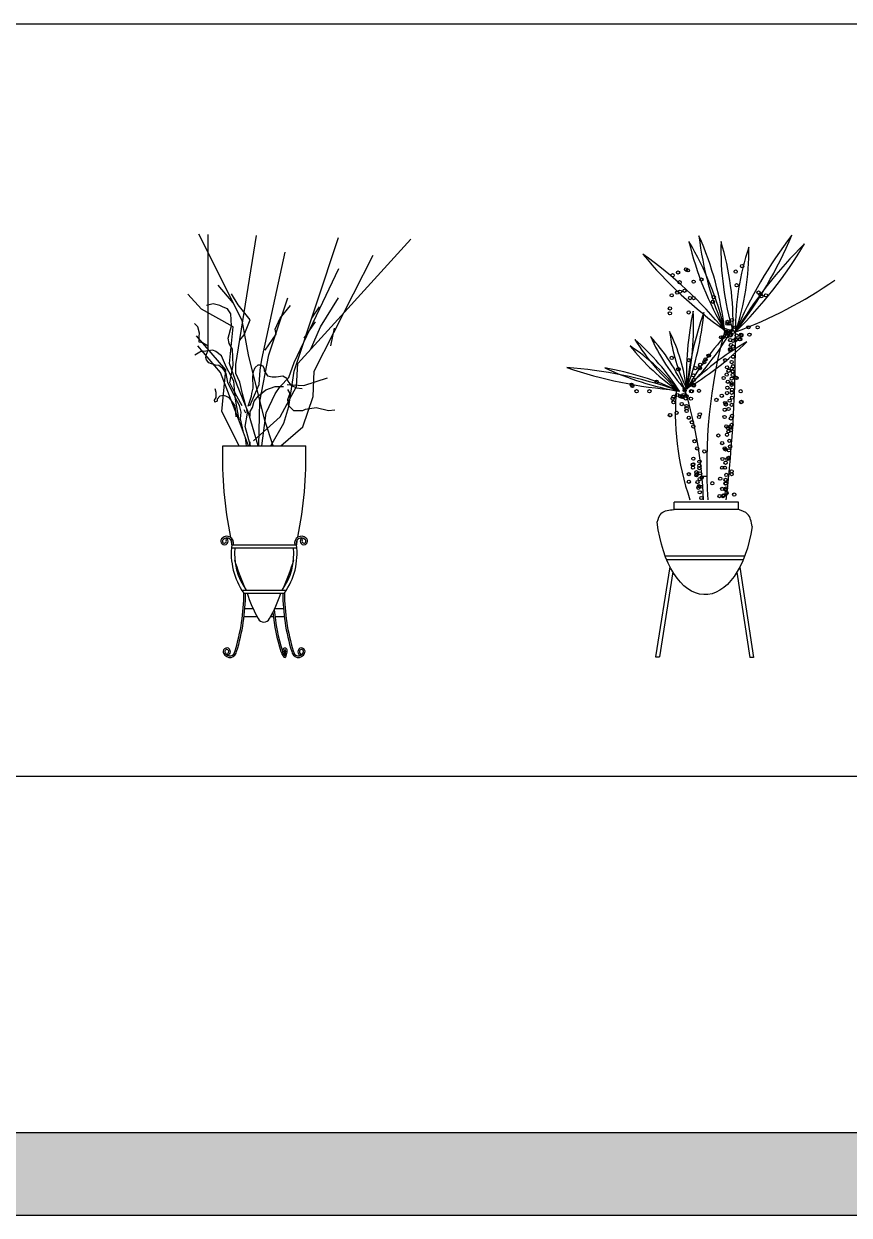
# Model space of a CAD drawing. Header units: millimetres. Extents: x 12377 to 30673, y 89761 to 101952.
# Drawn here: x 24415 to 26350, y 89761 to 92554 of the extents above; entities that cross this region are included whole.
import ezdxf

# ---------------------------------------------------------------- set-up
doc = ezdxf.new("R2010")
doc.units = ezdxf.units.MM
doc.layers.add('www.cad-blocks.net', color=7, linetype='Continuous')

# ---------------------------------------------------------------- blocks, each defined once
blk = doc.blocks.new('A$C07EB2BD6')
for p, q in [((68.1, 421.7), (14, 529.9)), ((25.5, 384.6), (25.5, 529.6)), ((60.2, 366.9), (86, 528.2)), ((133.1, 358.4), (188.9, 525.7)), ((137.9, 367.9), (279.4, 523.5)), ((92.8, 373.2), (122.1, 507.2)), ((158.5, 358.4), (232.4, 503.7)), ((133.1, 369.4), (189.2, 486.9)), ((57, 443.9), (38, 466)), ((17.4, 435.9), (0, 454.9)), ((63.3, 441.5), (54.9, 455.2)), ((101.4, 378.9), (125.2, 450.2)), ((166.4, 413.8), (188.6, 450.2)), ((57, 413.8), (17.4, 435.9)), ((31.7, 442.6), (23.3, 440.5)), ((40.2, 440.5), (31.7, 442.6)), ((44.4, 438.4), (40.2, 440.5)), ((49.6, 436.3), (44.4, 438.4)), ((53.9, 430), (49.6, 436.3)), ((78.1, 422.6), (63.3, 441.5)), ((115.9, 424.7), (128.6, 440.5)), ((155.3, 424.9), (164.8, 439.1)), ((12.7, 413.7), (8.5, 418)), ((54.9, 415.3), (53.9, 430)), ((76.1, 378.9), (68.1, 421.7)), ((70.7, 403.7), (78.1, 422.6)), ((109.6, 411), (115.9, 424.7)), ((145.8, 399.5), (160, 420.1)), ((14.9, 405.9), (12.7, 413.7)), ((14.2, 401.6), (14.9, 405.9)), ((50.7, 399.5), (54.9, 415.3)), ((52.3, 367.9), (57, 413.8)), ((65.4, 397.4), (70.7, 403.7)), ((97, 384.8), (110.7, 404.7)), ((110.7, 404.7), (109.6, 411)), ((153.7, 385.3), (166.4, 413.8)), ((179.1, 390), (183.8, 412.2)), ((47.5, 359.9), (11.1, 402.7)), ((41.2, 356.8), (12.7, 390)), ((14.2, 399.5), (14.2, 401.6)), ((14.2, 394.5), (14.2, 399.5)), ((18.4, 393.8), (14.2, 394.5)), ((25.5, 389.6), (18.4, 393.8)), ((51.7, 393.2), (50.7, 399.5)), ((56, 385.8), (51.7, 393.2)), ((64.4, 393.2), (65.4, 397.4)), ((15, 382), (8.7, 378.4)), ((15.9, 382.9), (15, 382)), ((19.6, 382.9), (15.9, 382.9)), ((31.4, 384.7), (19.6, 382.9)), ((22.7, 375.3), (23.4, 379.6)), ((23.4, 372.5), (22.7, 375.3)), ((23.4, 379.6), (25.5, 384.6)), ((35, 382.9), (31.4, 384.7)), ((42.3, 377.5), (35, 382.9)), ((48.6, 362.9), (42.3, 377.5)), ((57, 365.8), (56, 385.8)), ((96.7, 296.6), (76.1, 378.9)), ((90.3, 320.4), (101.4, 378.9)), ((90.7, 359.5), (92.8, 373.2)), ((26.2, 368.9), (23.4, 372.5)), ((29.8, 367.5), (26.2, 368.9)), ((34.8, 366.1), (29.8, 367.5)), ((39, 365.4), (34.8, 366.1)), ((44, 361.8), (39, 365.4)), ((42.8, 307.7), (47.5, 359.9)), ((45.4, 359.7), (44, 361.8)), ((48.3, 355.4), (45.4, 359.7)), ((57.7, 345.7), (48.6, 362.9)), ((61.8, 340.9), (52.3, 367.9)), ((52.8, 343.7), (57, 365.8)), ((60.2, 355.3), (60.2, 366.9)), ((81.4, 351.3), (82.4, 358.1)), ((82.4, 358.1), (84.4, 363)), ((84.4, 363), (88.3, 366.4)), ((88.3, 366.4), (90.7, 366.4)), ((89.6, 341.6), (90.7, 359.5)), ((90.7, 366.4), (94.1, 364.9)), ((94.1, 364.9), (95.6, 361.5)), ((95.6, 361.5), (95.6, 358.6)), ((95.6, 358.6), (100, 352.7)), ((126.8, 350.4), (133.1, 369.4)), ((126.8, 314), (133.1, 358.4)), ((136.3, 339.4), (137.9, 367.9)), ((156.9, 326.7), (158.5, 358.4)), ((63.4, 298.2), (41.2, 356.8)), ((50.4, 344.1), (48.3, 355.4)), ((54, 336.3), (50.4, 344.1)), ((57, 335.3), (52.8, 343.7)), ((59.5, 325.7), (57.7, 345.7)), ((65.4, 344.8), (60.2, 355.3)), ((68.6, 330.1), (65.4, 344.8)), ((81.4, 346.4), (81.4, 351.3)), ((81.9, 343), (81.4, 346.4)), ((100, 352.7), (105.9, 351.3)), ((105.9, 351.3), (108.3, 351.3)), ((108.3, 351.3), (110.7, 351.3)), ((110.7, 351.3), (119, 352.7)), ((115.7, 339.4), (126.8, 350.4)), ((119, 352.7), (123.9, 349.8)), ((123.9, 349.8), (125.4, 345.9)), ((125.4, 345.9), (129.3, 341)), ((145.4, 340.6), (174.9, 350)), ((35.4, 331.7), (34.4, 336.4)), ((35.4, 325.4), (35.4, 331.7)), ((58.2, 328.4), (54, 336.3)), ((68, 314.8), (57, 335.3)), ((62.5, 319.9), (58.2, 328.4)), ((76.1, 306.1), (61.8, 340.9)), ((72.6, 314.8), (68.6, 330.1)), ((77.7, 314.8), (89.6, 341.6)), ((80, 326.9), (80.4, 330.3)), ((80.4, 330.3), (81.9, 337.1)), ((81.9, 337.1), (81.9, 343)), ((88.4, 327.6), (97.9, 334.9)), ((97.9, 334.9), (109.6, 339.2)), ((98.2, 306.1), (109.3, 329.9)), ((109.3, 329.9), (115.7, 339.4)), ((109.6, 339.2), (119.8, 339.2)), ((115.7, 301.4), (136.3, 339.4)), ((124.4, 341.6), (145.4, 340.6)), ((124.9, 335.6), (127.9, 330.5)), ((127.9, 330.5), (124.9, 322.4)), ((129.3, 341), (136.1, 337.6)), ((136.1, 337.6), (143.5, 336.6)), ((33.3, 322.2), (35.4, 325.4)), ((33.8, 319.6), (33.3, 322.2)), ((37, 320.7), (33.8, 319.6)), ((40.1, 327), (37, 323.3)), ((37, 323.3), (37, 320.7)), ((44.9, 328), (40.1, 327)), ((45.9, 327.5), (44.9, 328)), ((47.5, 327), (45.9, 327.5)), ((51.2, 325.4), (47.5, 327)), ((52.8, 324.3), (51.2, 325.4)), ((56.4, 319.1), (52.8, 324.3)), ((59.1, 315.4), (56.4, 319.1)), ((59.6, 312.2), (59.1, 315.4)), ((61.3, 313.9), (59.5, 325.7)), ((65, 294.9), (61.3, 313.9)), ((64.6, 315.6), (62.5, 319.9)), ((66.8, 307.1), (64.6, 315.6)), ((75.6, 314.7), (79, 324.4)), ((79, 324.4), (80, 326.9)), ((81.1, 312.9), (83.3, 321)), ((83.3, 321), (88.4, 327.6)), ((88.9, 264.7), (90.3, 320.4)), ((120.4, 293.4), (126.8, 314)), ((124.9, 322.4), (125.7, 315.9)), ((125.7, 315.9), (132.3, 309.3)), ((144.2, 288.7), (156.9, 326.7)), ((64.3, 264.7), (42.8, 307.7)), ((60.6, 301.2), (59.6, 312.2)), ((66.1, 298.6), (66.8, 307.1)), ((69.6, 283.7), (66.1, 298.6)), ((72.8, 305.9), (70.6, 310)), ((71.7, 289), (74.9, 305.9)), ((74.9, 305.9), (73.8, 310)), ((88.1, 264.7), (76.1, 306.1)), ((78.2, 307.8), (81.1, 312.9)), ((78.2, 307.1), (78.2, 307.8)), ((78.2, 302), (78.2, 307.1)), ((82.4, 271.3), (115.7, 301.4)), ((92.9, 264.7), (98.2, 306.1)), ((132.3, 309.3), (144, 309.3)), ((144, 309.3), (147.6, 310.7)), ((147.6, 310.7), (160.8, 312.9)), ((160.8, 312.9), (176.1, 309.3)), ((176.1, 309.3), (184.2, 310)), ((76.1, 264.9), (63.4, 298.2)), ((72.2, 274.9), (65, 294.9)), ((78.4, 264.7), (71.7, 289)), ((106.9, 264.7), (96.7, 296.6)), ((104.2, 264.7), (120.4, 293.4)), ((116.6, 264.7), (144.2, 288.7)), ((73.4, 264.7), (72.2, 274.9)), ((77.8, 264.7), (78.1, 270.1)), ((43.6, 264.7), (147.8, 264.7)), ((54.8, 137.3), (136.6, 137.3)), ((55.1, 141), (136.3, 141)), ((68.4, 84.3), (122.9, 84.3)), ((70.2, 80.6), (121.2, 80.6)), ((71.5, 61.4), (81.7, 61.4)), ((109.1, 61.4), (119.9, 61.4)), ((70.5, 51.2), (86.7, 51.2)), ((104, 51.2), (107.1, 51.2)), ((109.2, 51.2), (120.9, 51.2))]:
    blk.add_line(p, q)
for centre, radius, start, end in [((557, 251.8), 513.6, 178.5631, 191.3948), ((-356.7, 251.1), 504.7, 348.4921, 1.5501), ((45.9, 145.6), 4.57, 121.5132, 23.2684), ((49, 143.2), 8.46, 345.2503, 134.0136), ((49, 143.2), 6.41, 340.3702, 134.0136), ((142.3, 143.2), 8.46, 45.9864, 194.7497), ((142.3, 143.2), 6.41, 45.9864, 199.6298), ((145.5, 145.6), 4.57, 156.7316, 58.4868), ((45.9, 145.6), 2.52, 121.5132, 23.2684), ((49, 147.5), 1.13, 358.677, 227.8599), ((976.3, 299.9), 934.9, 189.4006, 189.7842), ((976.3, 299.9), 934.9, 189.4006, 189.7842), ((141.2, 130.4), 86.8, 172.9808, 215.0301), ((137.6, 129.8), 79, 174.5026, 215.1424), ((53.8, 129.8), 79, 324.8576, 5.4974), ((50.1, 130.4), 86.8, 324.9699, 7.0192), ((-785, 299.9), 934.9, 350.2158, 350.5994), ((142.4, 147.5), 1.13, 312.1401, 181.323), ((145.5, 145.6), 2.52, 156.7316, 58.4868), ((413.2, 234.9), 372.2, 197.6611, 203.2481), ((-221.8, 234.9), 372.2, 336.7519, 342.3389), ((-171.4, 80.2), 241.6, 342.6212, 0.0918), ((-171.4, 80.2), 243.7, 342.6212, 0.0911), ((255.5, 140.1), 190.8, 198.1629, 208.6309), ((-60, 139.7), 186.3, 330.7337, 341.5172), ((362.8, 80.2), 243.7, 179.9089, 197.3788), ((362.8, 80.2), 243.7, 179.0339, 179.042), ((362.8, 80.2), 241.6, 179.9082, 197.3788), ((349.1, 80.2), 241.6, 184.8705, 197.3788), ((95.3, 52.4), 8.19, 207.3826, 332.0067), ((349.1, 80.2), 243.7, 185.6662, 197.3788), ((48.9, 7.3), 4.57, 314.1266, 215.8818), ((52.8, 8.4), 8.46, 203.3814, 357.0248), ((48.9, 7.3), 2.52, 314.1266, 215.8818), ((52.8, 8.4), 6.41, 203.3814, 357.0248), ((51, 4.4), 1.13, 109.5351, 338.718), ((138.9, 14.7), 23.5, 198.1314, 216.384), ((131.1, 10.1), 12.8, 189.2974, 219.554), ((128.7, 7.7), 9.72, 163.2288, 194.9651), ((121.7, 8.8), 2.87, 350.4177, 144.5844), ((120.4, 4.9), 0.961, 232.1101, 53.2602), ((121.5, 2), 1.99, 215.7485, 345.3439), ((125.6, 7.1), 4.84, 154.2613, 197.9137), ((121.8, 8.8), 0.737, 22.2766, 147.6306), ((121.4, 2.3), 0.376, 238.8232, 299.8938), ((111.1, 6.9), 11.6, 334.869, 11.1554), ((96.3, 9.2), 28.2, 344.0402, 358.2282), ((138.6, 8.4), 8.46, 182.9752, 336.6186), ((138.6, 8.4), 6.41, 182.9752, 336.6186), ((142.4, 7.3), 4.57, 324.1182, 225.8734), ((140.3, 4.4), 1.13, 201.282, 70.4649), ((142.4, 7.3), 2.52, 324.1182, 225.8734)]:
    blk.add_arc(centre, radius, start, end)
blk = doc.blocks.new('A$C1FEA0232')
for p, q in [((547.3, 706.7), (528.3, 706.7)), ((419.5, 577.5), (419.5, 607)), ((671.2, 607), (419.5, 607)), ((671.2, 577.5), (671.2, 607)), ((671.2, 577.5), (419.5, 577.5)), ((695.2, 395.3), (385, 395.3)), ((689.4, 380.9), (390.8, 380.9)), ((403.4, 354.3), (347.4, 1.7)), ((414.7, 333.8), (362, 1.7)), ((665, 332.7), (714.8, 0.1)), ((676.5, 353.1), (729.4, 0)), ((347.4, 1.7), (362, 1.7)), ((729.4, 0), (714.8, 0.1))]:
    blk.add_line(p, q)
for centre in [(413.7, 1493), (435.1, 1503.7), (465.9, 1515.6), (473, 1512), (660.2, 1507.3), (685.2, 1528.7), (440.9, 1465.6), (495.9, 1468), (526.6, 1476.3), (663.8, 1453.7), (410.1, 1414.4), (431.5, 1425.2), (442.3, 1428.7), (460.1, 1432.3), (481.6, 1403.7), (495.9, 1403.7), (574.5, 1407.3), (749.5, 1425.2), (756.7, 1418), (760.3, 1410.9), (778.1, 1414.4), (403, 1363.3), (403, 1344.1), (476.6, 1347.7), (570.9, 1389.4), (606.6, 1310.9), (628.1, 1310.9), (628.1, 1303.7), (635.2, 1303.7), (645.9, 1318), (620.9, 1278.7), (624.5, 1271.6), (624.5, 1264.5), (626.4, 1254.4), (631.6, 1275.2), (638.8, 1257.3), (642.3, 1260.9), (649.5, 1271.6), (660.2, 1289.5), (663.8, 1257.3), (681.7, 1260.9), (681.7, 1257.3), (710.2, 1289.5), (713.8, 1260.9), (746, 1289.5), (603, 1250.2), (610.2, 1250.2), (638.8, 1239.5), (638.8, 1203.8), (641.3, 1220.3), (650.1, 1236.6), (650.1, 1214.4), (660.2, 1243), (660.2, 1239.5), (674.5, 1243), (678.1, 1243), (410.4, 1170), (477, 1161.1), (542.1, 1164.1), (553.9, 1178.9), (555.4, 1178.9), (619, 1161.1), (638.8, 1200.2), (641.3, 1201.1), (650.1, 1174.5), (435.5, 1125.6), (437, 1125.6), (502.1, 1130.1), (519.9, 1131.6), (519.9, 1130.1), (521.4, 1143.4), (537.6, 1153.7), (626.4, 1133), (632.4, 1119.7), (644.2, 1153.7), (644.2, 1128.6), (648.7, 1116.8), (650.1, 1137.5), (253.5, 1065), (351.2, 1076.8), (494.7, 1102), (496.2, 1084.2), (496.2, 1065), (613.1, 1091.6), (625, 1104.9), (629.4, 1076.8), (644.2, 1088.7), (644.2, 1070.9), (644.2, 1065), (648.7, 1103.5), (659, 1093.1), (663.5, 1091.6), (256.4, 1060.6), (272.7, 1039.9), (323, 1039.9), (417.2, 1018.1), (431.5, 1025.2), (442.9, 1020.6), (449.4, 1018.1), (453, 1018.1), (456.2, 1025.1), (460.7, 1048.7), (460.7, 1042.8), (468.1, 1020.6), (485.8, 1039.9), (488.7, 1039.5), (496.2, 1062), (516.9, 1041.3), (605.7, 1022.1), (626.4, 1032.5), (627.9, 1053.2), (644.2, 1033.9), (645.7, 1045.8), (679.7, 1039.9), (413.7, 1010.9), (417.2, 996.7), (449.4, 989.5), (465.1, 1011.7), (468.1, 982.2), (468.1, 973.3), (485.1, 1010.9), (585, 1005.8), (619, 994), (622, 988.1), (636.8, 1002.9), (644.2, 986.6), (645.7, 1014.7), (681.2, 997), (682.7, 998.4), (403, 946.7), (404.4, 946.7), (429.6, 955.5), (468.1, 962.9), (477, 936.3), (516.9, 939.3), (519.9, 949.6), (616.6, 939.3), (617.6, 967.4), (632.4, 970.3), (641.3, 933.4), (645.7, 943.7), (488.8, 918.6), (494.7, 902.3), (623.5, 902.3), (629.4, 896.4), (632.4, 883.1), (638.3, 900.8), (641.3, 887.5), (644.2, 908.2), (499.2, 844.6), (592.4, 866.8), (607.2, 837.2), (626.4, 869.7), (635.3, 846.1), (509.5, 816.5), (537.6, 804.7), (617.6, 816.5), (620.5, 812.1), (633.8, 809.1), (638.3, 823.9), (491.8, 752.9), (493.2, 741.1), (494.7, 776.6), (494.7, 754.4), (518.4, 764.7), (518.4, 748.5), (518.4, 739.6), (607.2, 741.1), (608.7, 775.1), (617.6, 741.1), (620.5, 760.3), (627.9, 775.1), (632.4, 779.5), (477, 715.9), (506.6, 723.3), (506.6, 711.5), (508, 715.9), (519.9, 696.7), (521.4, 718.9), (527.3, 702.6), (599.8, 698.2), (620.5, 693.7), (623.5, 713), (644.2, 726.5), (644.2, 715.9), (477, 686.3), (511, 684.9), (514, 662.7), (516.9, 668.6), (522.8, 667.1), (568.7, 680.4), (607.2, 658.2), (620.5, 678.9), (620.5, 655.3), (622, 680.4), (622, 659.7), (519.9, 644.9), (525.8, 622.7), (596.8, 630.1), (610.2, 630.1), (613.1, 633.1), (625, 642), (654.6, 636)]:
    blk.add_circle(centre, 6.28)
for centre, radius, start, end in [((1799.8, 1799.5), 1292.5, 186.7973, 203.8111), ((-666, 1124.7), 1292.5, 6.7973, 23.8111), ((2214.5, 618.5), 1686.6, 142.3226, 157.2132), ((-675.4, 2302.6), 1686.6, 322.3226, 337.2132), ((1679.3, 1907.3), 1234.6, 193.2545, 210.6635), ((-584.3, 994.6), 1234.6, 13.2545, 30.6635), ((1709.5, 1593.9), 1107.1, 178.4247, 196.8111), ((-456.9, 1304.1), 1107.1, 358.4247, 16.8111), ((1650.5, 1285.8), 991.1, 161.3811, 180.816), ((-521.9, 2475.4), 1686.6, 314.4625, 329.3532), ((2110.5, 411.9), 1686.6, 134.4625, 149.3532), ((-279.7, 1588.1), 991.1, 341.3811, 0.816), ((1596.2, 2651.2), 1686.6, 219.6344, 234.5251), ((-681.5, 201.8), 1686.6, 39.6344, 54.5251), ((79.3, 2855.3), 1686.6, 290.1224, 305.0131), ((1648, 1102.9), 1180.6, 167.7599, 182.6506), ((-685.1, 1298.6), 1180.6, 347.7599, 2.6506), ((1644.4, 941.1), 1180.6, 159.8998, 174.7905), ((-640.1, 1454), 1180.6, 339.8998, 354.7905), ((1090.9, 1355.2), 693.8, 186.8184, 206.2533), ((-220.2, 965.9), 693.8, 6.8184, 26.2533), ((-374.3, 1874.9), 1180.6, 315.5598, 330.4504), ((1495.7, 466), 1180.6, 135.5598, 150.4504), ((2562.2, 749.3), 2015.4, 164.8001, 183.8016), ((-4841.9, 1247.4), 5501.5, 353.4067, 0.2533), ((-234.3, 499.2), 864.2, 38.6918, 56.1009), ((922.2, 1756.7), 864.2, 218.6918, 236.1009), ((1030.8, 1724.8), 904.7, 212.2347, 229.2485), ((-325.1, 556.9), 904.7, 32.2347, 49.2485), ((1035.5, 1567.6), 774.9, 203.862, 222.2484), ((-246.8, 733.1), 774.9, 23.862, 42.2484), ((1297.6, 212.7), 1180.6, 120.1702, 135.0609), ((-131.5, 2067.3), 1180.6, 300.1702, 315.0609), ((-119.5, -550.3), 1686.6, 71.0479, 85.9385), ((547.8, 2727.3), 1686.6, 251.0479, 265.9385), ((-57.4, -31.2), 1180.6, 65.0717, 79.9624), ((646, 2202), 1180.6, 245.0717, 259.9624), ((1449.2, 953.7), 1025, 174.1909, 199.253), ((-1188, 547.9), 1723.6, 2.2546, 16.8202)]:
    blk.add_arc(centre, radius, start, end)
at = {"extrusion": (0, 0, -1)}
blk.add_ellipse((540.1, 607), major_axis=(0, 361.9), ratio=0.528301, start_param=1.838499, end_param=4.493673, dxfattribs=at)
for points in [[(353.5, 528.4), (370.9, 564.2), (419.5, 577.5)], [(724.5, 511.2), (706.5, 559.8), (671.2, 577.5)]]:
    blk.add_spline(points, degree=3)
blk = doc.blocks.new('A$C3A6B133D')
at = {"xscale": 0.5, "yscale": 0.5, "zscale": 0.5}
blk.add_blockref('A$C1FEA0232', (0, 0), dxfattribs=at)
blk = doc.blocks.new('FORMAT')
at = {"layer": 'www.cad-blocks.net', "true_color": 0x546d8e}
h = blk.add_hatch(color=155, dxfattribs=at)
h.set_gradient(color1=(68, 68, 68), color2=(84, 109, 142), tint=1)
h.paths.add_polyline_path([(13495.8, 89955.2), (13495.8, 89761.4), (30672.7, 89761.4), (30672.7, 89955.2)])
at = {"layer": 'www.cad-blocks.net', "color": 155, "true_color": 0x546d8e}
for p, q in [((13495.8, 92553.6), (30672.7, 92553.6)), ((13495.8, 90790.3), (30672.7, 90790.3)), ((13495.8, 89955.2), (30672.7, 89955.2)), ((13495.8, 89955.2), (30672.7, 89955.2)), ((13495.8, 89761.4), (30672.7, 89761.4))]:
    blk.add_line(p, q, dxfattribs=at)

msp = doc.modelspace()

# ---------------------------------------------------------------- block references
for name, p, xscale, yscale, zscale in [('A$C07EB2BD6', (24799.5, 91068.6), 1.872, 1.872, 1.872), ('A$C3A6B133D', (25688.1, 91068.6), 1.2, 1.2, 1.2)]:
    msp.add_blockref(name, p, dxfattribs=dict(xscale=xscale, yscale=yscale, zscale=zscale))
at = {"layer": 'www.cad-blocks.net'}
msp.add_blockref('FORMAT', (0, 0), dxfattribs=at)

doc.saveas('drawing.dxf')
